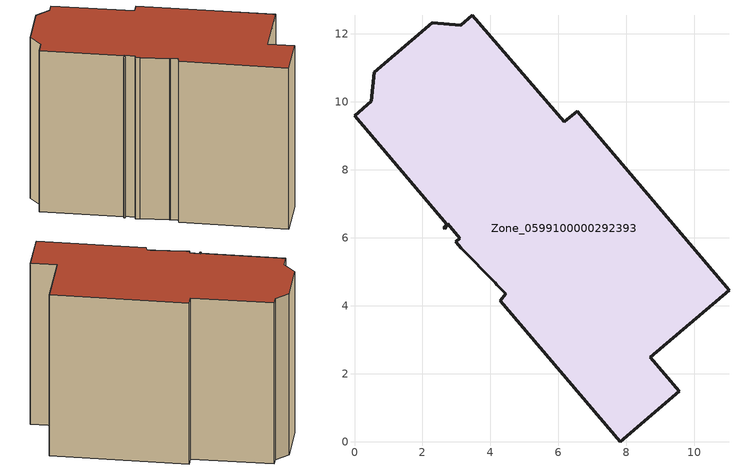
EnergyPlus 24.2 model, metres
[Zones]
Zone_0599100000292393
 floor ground (C_G): 2.99,5.88 3.09,5.99 2.75,6.42 2.66,6.27 2.62,6.31 2.72,6.4 0,9.59 0.49,10.02 0.58,10.88 2.28,12.33 3.13,12.26 3.46,12.55 6.17,9.41 6.55,9.72 11.02,4.46 8.7,2.49 9.56,1.48 7.82,0 4.29,4.14 4.45,4.36 4.19,4.62 4.14,4.68 3.15,5.69 z0
 wall outside (C_F): 11.02,4.46 6.55,9.72 6.17,9.41 3.46,12.55 3.13,12.26 2.28,12.33 0.58,10.88 0.49,10.02 0,9.59 2.72,6.4 2.62,6.31 2.66,6.27 2.75,6.42 3.09,5.99 2.99,5.88 3.15,5.69 4.14,4.68 4.19,4.62 4.45,4.36 4.29,4.14 7.82,0 9.56,1.48 8.7,2.49 11.02,4.46 z0:9.02
 roof outside (C_R): 3.15,5.69 4.14,4.68 4.19,4.62 4.45,4.36 4.29,4.14 7.82,0 9.56,1.48 8.7,2.49 11.02,4.46 6.55,9.72 6.17,9.41 3.46,12.55 3.13,12.26 2.28,12.33 0.58,10.88 0.49,10.02 0,9.59 2.72,6.4 2.62,6.31 2.66,6.27 2.75,6.42 3.09,5.99 2.99,5.88 z9.02
[BUILDING]
Pand.0599100000292393: North Axis=0; Terrain=City; Loads Convergence Tolerance Value=0.04; Temperature Convergence Tolerance Value=0.4; Solar Distribution=FullExterior; Maximum Number of Warmup Days=25; Minimum Number of Warmup Days=1
[Site:Location]
Rotterdam.The.Hague.AP_ZH_NLD Design_Conditions: Latitude=51.96; Longitude=4.45; Time Zone=1; Elevation=-4.5
[SITE:GROUNDTEMPERATURE:BUILDINGSURFACE]
18, 18, 18, 18, 18, 18, 18, 18, 18, 18, 18, 18
[MATERIAL] Thermal Absorptance=0.9; Solar Absorptance=0.7; Visible Absorptance=0.7
Name | Roughness | Thickness | Conductivity | Density | Specific Heat
G.TC.1946 | MediumSmooth | 0.15 | 1 | 540 | 1210
F.TC.1946 | Rough | 0.3 | 0.857143 | 1920 | 840
R.TC.1946 | MediumRough | 0.2 | 0.909091 | 1500 | 1000
[CONSTRUCTION]
C_G: G.TC.1946
C_F: F.TC.1946
C_R: R.TC.1946
[ZONE]
Zone_0599100000292393: Type=1; Multiplier=1; Ceiling Height=Autocalculate; Volume=Autocalculate; Floor Area=autocalculate; Part of Total Floor Area=Yes
[ZONEINFILTRATION:DESIGNFLOWRATE]
Infil_Zone_0599100000292393: Zone or ZoneList or Space or SpaceList=Zone_0599100000292393; Schedule=AlwaysOn; Design Flow Rate Calculation Method=Flow/Area; Flow Rate per Floor Area=0.003; Constant Term Coefficient=1; Temperature Term Coefficient=0; Velocity Term Coefficient=0; Velocity Squared Term Coefficient=0
[HVACTEMPLATE:ZONE:IDEALLOADSAIRSYSTEM]
Zone_0599100000292393: Maximum Heating Supply Air Temperature=50; Minimum Cooling Supply Air Temperature=13; Maximum Heating Supply Air Humidity Ratio=0.0156; Minimum Cooling Supply Air Humidity Ratio=0.0077; Heating Limit=NoLimit; Cooling Limit=NoLimit; Dehumidification Control Type=ConstantSensibleHeatRatio; Cooling Sensible Heat Ratio=0.7; Dehumidification Setpoint=60; Humidification Control Type=None; Humidification Setpoint=30; Outdoor Air Method=None; Outdoor Air Flow Rate per Person=0.00944; Outdoor Air Flow Rate per Zone Floor Area=0; Outdoor Air Flow Rate per Zone=0; Demand Controlled Ventilation Type=None; Outdoor Air Economizer Type=NoEconomizer; Heat Recovery Type=None; Sensible Heat Recovery Effectiveness=0.7; Latent Heat Recovery Effectiveness=0.65
[ZONECONTROL:THERMOSTAT]
ThermostatControl_Zone_0599100000292393: Zone or ZoneList=Zone_0599100000292393; Control Type Schedule=DualSetpointControlType; Control 1=Thermostat_Zone_0599100000292393; Temperature Difference Between Cutout And Setpoint=0
[THERMOSTATSETPOINT:DUALSETPOINT]
Thermostat_Zone_0599100000292393: Heating Setpoint Temperature Schedule=HeatingSetpoint_Zone_0599100000292393; Cooling Setpoint Temperature Schedule=CoolingSetpoint_Zone_0599100000292393
[SCHEDULE:COMPACT]
HeatingSetpoint_Zone_0599100000292393: Through: 12/31, For: AllDays, Until: 24:00, 21
CoolingSetpoint_Zone_0599100000292393: Through: 12/31, For: AllDays, Until: 24:00, 24
DualSetpointControlType: Through: 12/31, For: AllDays, Until: 24:00, 4
AlwaysOn: Through: 12/31, For: AllDays, Until: 24:00, 1
